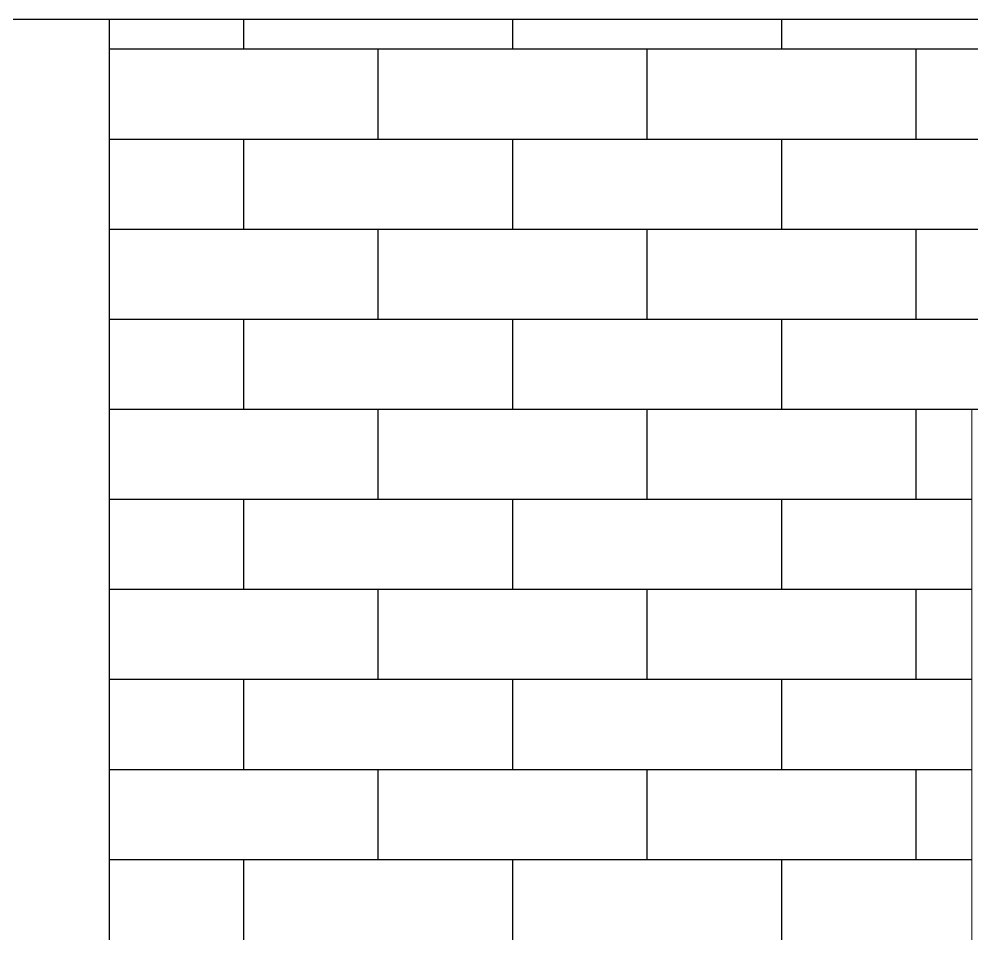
# Model space of a CAD drawing. Header units: metres. Extents: x 42 to 294, y -52 to 32.
# Drawn here: x 276.786 to 277.58, y 10.53 to 11.292 of the extents above; entities that cross this region are included whole.
import ezdxf

# ---------------------------------------------------------------- set-up
doc = ezdxf.new("R2010")
doc.units = ezdxf.units.M
doc.header["$LTSCALE"] = 0.15
doc.layers.add('A-DOORSYM', color=1, linetype='Continuous', lineweight=9)
doc.layers.add('A-WALL', color=2, linetype='Continuous', lineweight=30)

# ---------------------------------------------------------------- blocks, each defined once
blk = doc.blocks.new('Deslizante-2 Paneles - 2000 x 2100mm-100-Este')
at = {"layer": 'A-DOORSYM'}
for p, q in [((7.78184, 11.175), (5.63184, 11.175)), ((5.63184, 11.175), (5.63184, 10.55994))]:
    blk.add_line(p, q, dxfattribs=at)

msp = doc.modelspace()

# ---------------------------------------------------------------- hatches: boundary and pattern name
at = {"layer": 'A-WALL'}
h = msp.add_hatch(dxfattribs=at)
h.set_pattern_fill('FP1_5', color=256, style=0, pattern_type=2)
h.set_pattern_definition([(180, (283.91714, 8.791775), (-3e-17, -0.075), []), (270, (283.91714, 8.79177), (0.112, -0.075), [0.075, -0.075])])
h.paths.add_polyline_path([(283.96748, 9.79177), (283.96748, 11.29177), (283.86748, 11.29177), (276.86123, 11.29177), (276.86123, 9.79177), (277.04484, 9.79177), (277.04528, 9.79289), (277.05055, 9.79806), (277.05945, 9.80058), (277.07288, 9.79907), (277.08661, 9.79523), (277.09646, 9.79177), (277.13915, 9.79177), (277.14903, 9.79725), (277.15923, 9.80398), (277.16816, 9.81115), (277.17473, 9.81824), (277.17783, 9.82472), (277.1787, 9.83065), (277.17932, 9.83646), (277.17973, 9.84216), (277.17998, 9.84779), (277.18011, 9.85335), (277.18016, 9.85887), (277.18017, 9.86437), (277.17673, 9.87384), (277.17369, 9.88312), (277.17141, 9.89204), (277.17031, 9.9004), (277.17075, 9.90803), (277.17313, 9.91474), (277.17783, 9.92035), (277.18356, 9.92487), (277.1888, 9.92854), (277.19362, 9.93149), (277.19812, 9.93387), (277.20238, 9.93582), (277.20648, 9.93749), (277.21049, 9.93901), (277.23848, 9.99499), (277.24081, 10.00665), (277.29678, 10.0463), (277.31078, 10.0463), (277.33877, 10.0463), (277.36676, 10.06496), (277.37267, 10.07776), (277.37282, 10.07809), (277.37282, 10.08617), (277.37282, 10.08828), (277.37282, 10.0937), (277.37282, 10.09528), (277.37282, 10.09874), (277.37282, 10.09994), (277.37282, 10.10114), (277.37282, 10.1022), (277.37282, 10.103), (277.37282, 10.10379), (277.37282, 10.10459), (277.37282, 10.10515), (277.37282, 10.1055), (277.37282, 10.10585), (277.37282, 10.10676), (277.37282, 10.10826), (277.37282, 10.11217), (277.37282, 10.11704), (277.37282, 10.11742), (277.37282, 10.12255), (277.37282, 10.1253), (277.37282, 10.12759), (277.37282, 10.1326), (277.37282, 10.13323), (277.37282, 10.13755), (277.37081, 10.13887), (277.36594, 10.14251), (277.36119, 10.14676), (277.35661, 10.15184), (277.35223, 10.15794), (277.3481, 10.16525), (277.34344, 10.17369), (277.33825, 10.1825), (277.33371, 10.19089), (277.33102, 10.19811), (277.33133, 10.20336), (277.33586, 10.20589), (277.34576, 10.2049), (277.35754, 10.20195), (277.36716, 10.19929), (277.37282, 10.19777), (277.37502, 10.19719), (277.38153, 10.19595), (277.38711, 10.19585), (277.39215, 10.19719), (277.39708, 10.20024), (277.40235, 10.20499), (277.40811, 10.21107), (277.41427, 10.21829), (277.42077, 10.2264), (277.42751, 10.23519), (277.43441, 10.24442), (277.44139, 10.25387), (277.43894, 10.25147), (277.4368, 10.24961), (277.43527, 10.24886), (277.43466, 10.24976), (277.43527, 10.25286), (277.43741, 10.25871), (277.44139, 10.26787), (277.44653, 10.27839), (277.4519, 10.28805), (277.45749, 10.297), (277.46323, 10.30539), (277.4691, 10.31332), (277.47505, 10.321), (277.48104, 10.32851), (277.55335, 10.38216), (277.57998, 10.35172), (277.57998, 10.96677), (279.72998, 10.96677), (279.72998, 9.79177), (280.71748, 9.79177), (280.71748, 10.96677), (282.86748, 10.96677), (282.86748, 9.79177), (282.92484, 9.79177), (282.92528, 9.79289), (282.93055, 9.79806), (282.93945, 9.80058), (282.95288, 9.79907), (282.96661, 9.79523), (282.97646, 9.79177), (283.01915, 9.79177), (283.02903, 9.79725), (283.03923, 9.80398), (283.04816, 9.81115), (283.05473, 9.81824), (283.05783, 9.82472), (283.0587, 9.83065), (283.05932, 9.83646), (283.05973, 9.84216), (283.05998, 9.84779), (283.06011, 9.85335), (283.06016, 9.85887), (283.06017, 9.86437), (283.05673, 9.87384), (283.05369, 9.88312), (283.05141, 9.89204), (283.05031, 9.9004), (283.05075, 9.90803), (283.05313, 9.91474), (283.05783, 9.92035), (283.06356, 9.92487), (283.0688, 9.92854), (283.07362, 9.93149), (283.07812, 9.93387), (283.08238, 9.93582), (283.08648, 9.93749), (283.09049, 9.93901), (283.11848, 9.99499), (283.12081, 10.00665), (283.17678, 10.0463), (283.19078, 10.0463), (283.21877, 10.0463), (283.24676, 10.06496), (283.25267, 10.07776), (283.25282, 10.07809), (283.25282, 10.08617), (283.25282, 10.08828), (283.25282, 10.0937), (283.25282, 10.09528), (283.25282, 10.09874), (283.25282, 10.09994), (283.25282, 10.10114), (283.25282, 10.1022), (283.25282, 10.103), (283.25282, 10.10379), (283.25282, 10.10459), (283.25282, 10.10515), (283.25282, 10.1055), (283.25282, 10.10585), (283.25282, 10.10676), (283.25282, 10.10826), (283.25282, 10.11217), (283.25282, 10.11704), (283.25282, 10.11742), (283.25282, 10.12255), (283.25282, 10.1253), (283.25282, 10.12759), (283.25282, 10.1326), (283.25282, 10.13323), (283.25282, 10.13755), (283.25081, 10.13887), (283.24594, 10.14251), (283.24119, 10.14676), (283.23661, 10.15184), (283.23223, 10.15794), (283.2281, 10.16525), (283.22344, 10.17369), (283.21825, 10.1825), (283.21371, 10.19089), (283.21102, 10.19811), (283.21133, 10.20336), (283.21586, 10.20589), (283.22576, 10.2049), (283.23754, 10.20195), (283.24716, 10.19929), (283.25282, 10.19777), (283.25502, 10.19719), (283.26153, 10.19595), (283.26711, 10.19585), (283.27215, 10.19719), (283.27708, 10.20024), (283.28235, 10.20499), (283.28811, 10.21107), (283.29427, 10.21829), (283.30077, 10.2264), (283.30751, 10.23519), (283.31441, 10.24442), (283.32139, 10.25387), (283.31894, 10.25147), (283.3168, 10.24961), (283.31527, 10.24886), (283.31466, 10.24976), (283.31527, 10.25286), (283.31741, 10.25871), (283.32139, 10.26787), (283.32653, 10.27839), (283.3319, 10.28805), (283.33749, 10.297), (283.34323, 10.30539), (283.3491, 10.31332), (283.35505, 10.321), (283.36104, 10.32851), (283.43335, 10.38216), (283.466, 10.34484), (283.4635, 10.34276), (283.46103, 10.34025), (283.45859, 10.33682), (283.45622, 10.33206), (283.45393, 10.3255), (283.45174, 10.31669), (283.44967, 10.30519), (283.44784, 10.29276), (283.44646, 10.28149), (283.44569, 10.27135), (283.4457, 10.26235), (283.44665, 10.2545), (283.44869, 10.24779), (283.452, 10.24221), (283.45695, 10.23776), (283.46362, 10.23429), (283.47171, 10.23162), (283.48094, 10.22962), (283.49104, 10.22811), (283.5017, 10.22691), (283.51265, 10.22589), (283.52897, 10.17457), (283.52503, 10.17302), (283.52141, 10.17111), (283.51845, 10.16852), (283.51646, 10.16489), (283.51578, 10.15986), (283.51673, 10.1531), (283.51964, 10.14426), (283.52439, 10.13581), (283.5302, 10.12976), (283.53641, 10.1251), (283.54238, 10.12081), (283.54745, 10.11587), (283.55098, 10.10925), (283.5523, 10.09994), (283.55352, 10.08942), (283.55695, 10.07976), (283.56221, 10.07081), (283.56894, 10.06243), (283.57678, 10.05449), (283.58534, 10.04682), (283.59428, 10.0393), (283.63859, 10.09061), (283.6436, 10.09949), (283.64864, 10.10768), (283.65377, 10.11448), (283.65902, 10.1192), (283.66443, 10.12114), (283.67005, 10.11962), (283.67591, 10.11394), (283.68249, 10.10605), (283.68967, 10.09824), (283.69666, 10.09031), (283.70262, 10.08206), (283.70675, 10.07327), (283.70823, 10.06375), (283.70623, 10.0533), (283.70132, 10.04283), (283.69489, 10.03326), (283.68744, 10.02435), (283.67947, 10.01584), (283.67145, 10.0075), (283.66388, 9.99907), (283.65725, 9.99032), (283.65208, 9.98237), (283.64841, 9.97608), (283.64605, 9.97086), (283.6448, 9.96609), (283.64444, 9.96115), (283.64477, 9.95544), (283.64559, 9.94834), (283.64685, 9.94112), (283.64852, 9.93512), (283.65043, 9.92986), (283.65242, 9.92484), (283.65433, 9.91957), (283.65599, 9.91358), (283.65725, 9.90636), (283.65791, 9.89775), (283.65796, 9.88804), (283.6575, 9.87741), (283.65663, 9.86605), (283.65545, 9.85413), (283.65407, 9.84185), (283.65259, 9.82939), (283.64515, 9.8283), (283.63806, 9.82668), (283.63166, 9.824), (283.6263, 9.81973), (283.62233, 9.81334), (283.62009, 9.8043), (283.61994, 9.79207), (283.61995, 9.79177), (283.86748, 9.79177)], flags=0)

# ---------------------------------------------------------------- linework, layer by layer
for p, q in [((273.06748, 11.29177), (283.96748, 11.29177)), ((276.86123, 11.29177), (276.86123, 9.79177))]:
    msp.add_line(p, q, dxfattribs=at)

# ---------------------------------------------------------------- block references
at = {"layer": 'A-DOORSYM'}
msp.add_blockref('Deslizante-2 Paneles - 2000 x 2100mm-100-Este', (271.94814, -0.20823), dxfattribs=at)

doc.saveas('drawing.dxf')
